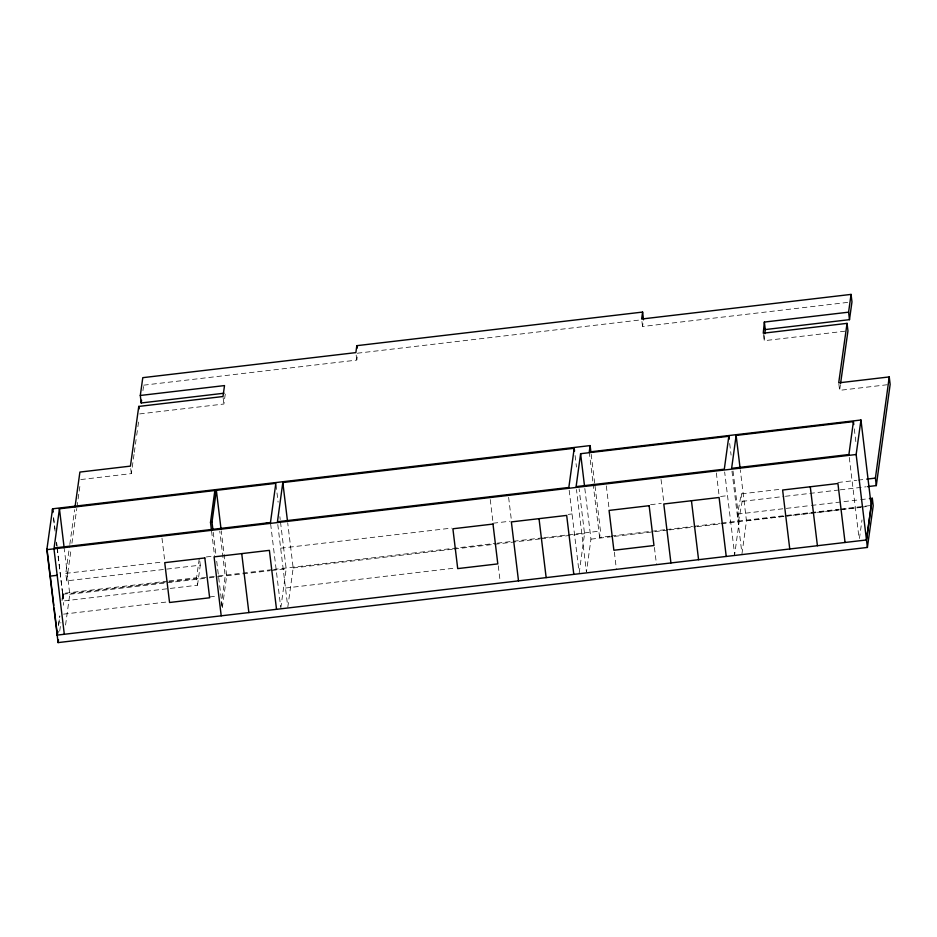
<?xml version="1.0" encoding="UTF-8"?>
<svg xmlns="http://www.w3.org/2000/svg" width="937" height="937" viewBox="0 0 937 937"><rect width="100%" height="100%" fill="white"/><g stroke="black" fill="none" stroke-linecap="round" stroke-linejoin="round"><path stroke-width="0.7" stroke-dasharray="4.68 3.51" d="M845.069 331.183L764.159 340.705L764.709 335.13M58.656 624.417L59.804 615.972M62.123 599.083L62.884 593.449L167.547 581.139M57.298 547.911L62.791 595.065L57.005 547.278M65.567 625.038L69.783 594.245L64.348 549.351M221.05 606.356L225.208 575.962L219.773 531.08M222.338 607.633L226.695 575.786L221.261 530.904M280.807 607.996L286.172 568.794L280.386 521.007M287.8 607.164L293.164 567.974L287.729 523.08M143.689 385.166L356.786 360.101L357.735 353.167L640.615 319.904M579.183 572.905L584.547 533.703L579.113 488.809M584.817 488.47L590.954 539.15L586.445 572.05L576.466 489.501M609.776 536.21L599.61 537.405L600.476 531.033L594.866 484.687M733.027 471.042L739.152 521.722L734.655 554.622L724.652 471.967M741.975 553.755L746.473 520.855L740.335 470.175M859.44 538.529L861.993 519.941M199.839 561.415L200.295 565.163L66.668 580.87L65.766 573.385L69.596 545.884M69.806 544.432L74.655 509.693M58.481 625.869L59.851 616.077M62.006 600.664L63.013 593.437L63.927 600.922L63.318 605.232M66.668 580.87L71.118 549.023M71.926 543.237L76.775 508.498M76.975 507.058L78.989 492.581M79.2 491.14L80.207 483.902M59.699 631.105L60.905 622.484M80.816 479.557L131.344 473.618L134.12 453.719M134.319 452.29L136.497 436.654M136.697 435.236L137.692 428.127M137.891 426.71L138.688 421.018M142.928 390.635L143.502 386.536M63.013 593.437L63.927 600.922L197.496 585.215L196.594 577.719L199.394 557.667M197.496 585.215L200.295 565.163M139.672 413.92L223.896 404.011L225.419 393.06M847.634 302.405L642.548 326.509L643.508 319.564M887.257 384.744L839.622 390.342L840.419 384.674M783.379 516.334L738.461 521.616L737.548 514.12L741.272 493.881L781.657 489.126M738.461 521.616L742.174 501.365L741.272 493.881M837.901 482.508L856.652 480.306M858.093 480.142L865.308 479.287M65.766 573.385L163.073 561.942M206.339 556.941L212.992 556.156M280.667 548.204L451.564 528.105M493.108 523.221L510.079 521.218M568.103 514.401L572.038 513.933M650.594 504.692L661.253 503.438M720.6 496.469L727.522 495.65M742.174 501.365L784 496.446M785.44 496.282L838.802 490.004M840.255 489.828L866.21 486.783M169 580.963L196.594 577.719M737.548 514.12L810.001 505.605M811.442 505.441L859.264 499.819M860.705 499.644L867.955 498.789M62.908 594.245L167.512 581.947M168.965 581.772L208.19 577.157M209.642 576.993L216.915 576.138M218.368 575.962L272.128 569.649M273.581 569.473L495.872 543.331M497.324 543.155L542.359 537.861M543.811 537.697L600.476 531.033M69.783 594.245L207.78 578.012M209.232 577.848L225.208 575.962M226.695 575.786L270.207 570.668M271.66 570.504L286.172 568.794M293.164 567.974L452.618 549.223M454.07 549.047L493.213 544.444M494.666 544.28L539.607 538.986M541.047 538.822L584.547 533.703M611.229 536.034L664.965 529.71M666.418 529.546L692.56 526.465M694.012 526.301L720.155 523.221M721.607 523.057L839.247 509.213M840.7 509.049L869.747 505.629M784.819 516.158L860.166 507.304M861.618 507.14L868.857 506.285M590.954 539.15L612.751 536.585M614.203 536.421L667.964 530.096M669.416 529.92L695.57 526.852M697.023 526.676L739.152 521.722M746.473 520.855L839.142 509.962M840.583 509.787L860.857 507.409M63.564 614.133L168.215 601.823M209.759 596.939L216.377 596.166M285.48 588.038L454.937 568.103M854.286 428.865L856.043 443.353M849.262 457.42L859.077 538.517M838.861 384.1L839.622 390.342M763.409 334.462L764.159 340.705M729.689 443.529L731.094 455.113M731.984 471.217L741.799 552.303M716.348 472.939L719.218 496.622M641.939 321.52L642.548 326.509M661.042 479.451L663.911 503.134M654.413 547.419L656.404 563.816M606.309 485.881L609.015 508.17M614.332 552.127L616.312 568.536M591.188 454.281L594.69 483.246M589.268 451.962L592.945 482.368M593.121 483.82L599.61 537.405M575.084 455.511L576.478 467.094M569.181 490.25L579.007 571.465M508.627 497.371L511.321 519.66M490.238 499.538L492.932 521.827M498.25 565.784L500.077 580.823M356.177 355.111L356.786 360.101M276.005 484.804L278.113 502.185M279.858 516.662L280.21 519.555M277.797 524.521L287.636 605.806M270.641 524.006L280.631 606.544M223.135 397.768L223.896 404.011M213.226 532.333L216.025 555.5M216.728 561.286L222.163 606.18M211.563 531.056L214.538 555.676M161.984 538.143L164.678 560.431M130.735 468.629L131.344 473.618M53.62 517.505L55.014 529.089M56.595 542.113L57.122 546.458M53.503 518.313L55.084 531.349M56.478 542.933L56.829 545.826"/><path stroke-width="1.41" d="M223.966 393.235L141.206 402.969L140.304 395.473L142.787 377.67L355.873 352.617L356.821 345.671L642.606 312.068L641.634 319.025L851.065 294.405L848.582 312.173L764.358 322.07L763.257 333.209L847.048 323.359L847.962 330.843L840.606 383.268M764.85 333.736L765.271 329.566L764.358 322.07M869.407 498.625L872.3 498.285L873.214 505.769L867.393 547.442L58.094 642.595L46.85 549.668L52.566 508.814L590.134 445.59L590.837 451.388M211.387 529.604L210.509 522.366L214.866 490.531L59.441 508.803L54.088 548.004L270.465 522.553L275.829 483.363L216.353 490.356L211.996 522.19L212.875 529.428M57.192 635.11L57.684 631.456L57.192 635.11L866.479 539.958L871.199 505.465L860.962 420.01L589.268 451.962L590.134 445.59M282.822 482.532L277.457 521.733L568.841 487.463L574.205 448.273L282.822 482.532L287.554 521.64M580.612 453.707L576.114 486.608L724.313 469.179L728.822 436.279L580.612 453.707L584.465 485.565M736.131 435.424L731.633 468.324L848.91 454.527L853.408 421.627L736.131 435.424L740.16 468.734M867.393 547.442L856.149 454.515L860.962 420.01M867.65 486.608L876.306 485.589L875.404 478.104L889.248 376.92L838.709 382.858L847.048 323.359M876.306 485.589L890.15 384.404L889.248 376.92M75.054 506.8L79.903 472.072L130.43 466.122L138.77 406.424L222.983 396.527L224.517 385.575L140.304 395.473M58.094 642.595L58.492 639.725M141.206 402.969L141.592 400.228M765.271 329.566L849.484 319.658L851.967 301.89L851.065 294.405M866.596 539.103L872.3 498.285M210.509 522.366L211.996 522.19M266.295 523.045L270.465 522.553M46.85 549.668L856.149 454.515M866.748 479.123L875.404 478.104M50.048 576.138L57.169 575.306M848.582 312.173L849.484 319.658M853.408 421.627L853.759 424.531M845.057 542.476L837.924 483.515L782.618 490.016L789.762 548.977M810.271 486.76L817.415 545.732M728.822 436.279L729.173 439.184M726.234 556.449L719.101 497.477L663.794 503.989L670.927 562.95M691.447 500.733L698.58 559.705M642.606 312.068L643.508 319.564M574.205 448.273L574.557 451.165M573.807 574.369L566.674 515.409L511.368 521.909L518.512 580.87M539.021 518.653L546.154 577.625M356.821 345.671L357.126 348.166M276.52 609.319L269.387 550.359L214.081 556.859L221.214 615.82M241.734 553.603L248.867 612.575M216.353 490.356L221.085 529.452M138.77 406.424L139.074 408.919M59.441 508.803L64.173 547.899M52.566 508.814L52.917 511.707M52.449 509.634L52.8 512.527M53.971 548.836L64.313 634.267M46.967 548.836L53.796 605.314M54.147 608.207L57.309 634.279M204.816 557.948L164.736 562.657L169.55 602.491L209.642 597.783L204.816 557.948M492.991 524.064L452.899 528.773L457.713 568.607L497.805 563.898L492.991 524.064M649.142 505.699L609.062 510.419L613.876 550.253L653.967 545.533L649.142 505.699"/></g></svg>
